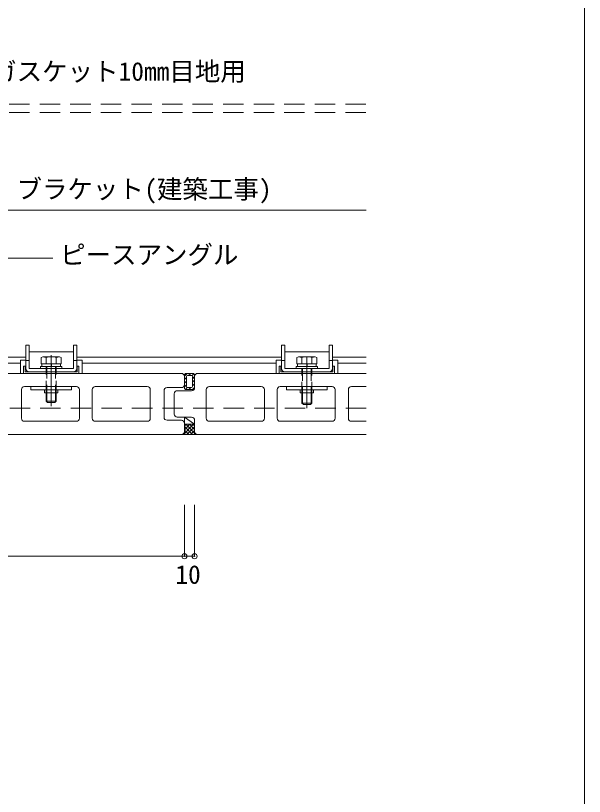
# Model space of a CAD drawing. Units: millimetres, scale not verified. Extents: x -1943 to 2018, y -1427 to 1381.
# Drawn here: x 1459 to 2018, y -23 to 743 of the extents above; entities that cross this region are included whole.
import ezdxf
from ezdxf.enums import TextEntityAlignment as Align

# ---------------------------------------------------------------- set-up
doc = ezdxf.new("R2010")
doc.units = ezdxf.units.MM
doc.header["$LTSCALE"] = 10
doc.header["$PDMODE"] = 32
doc.header["$PDSIZE"] = 5
for name, pattern in [('CHAIN1', [8, 5, -1, 1, -1]), ('DASHED1', [1.8, 1.2, -0.6]), ('DASHED2', [3, 2, -1])]:
    doc.linetypes.add(name, pattern=pattern)
doc.layers.add('0-B_図面情報', color=7, linetype='Continuous', lineweight=18)
doc.layers.add('A-0', color=6, linetype='Continuous', lineweight=18)
doc.styles.add('ＭＳ ゴシック', font='')
doc.styles.get('ＭＳ ゴシック').set_extended_font_data('MS Gothic')

msp = doc.modelspace()

# ---------------------------------------------------------------- linework, layer by layer
at = {"layer": '0-B_図面情報', "color": 3, "linetype": 'DASHED2'}
for p, q in [((823.06, 655.9), (1803.57, 655.9)), ((823.06, 647.9), (1803.57, 647.9)), ((1803.57, 357.9), (823.06, 357.9))]:
    msp.add_line(p, q, dxfattribs=at)
at = {"layer": '0-B_図面情報', "color": 3}
for p, q in [((823.06, 551.9), (1803.57, 551.9)), ((1469.3, 407.9), (1170.55, 407.9)), ((1720.3, 407.9), (1519.3, 407.9)), ((1803.57, 407.9), (1770.3, 407.9)), ((1464.05, 401.9), (1175.8, 401.9)), ((1715.05, 401.9), (1524.55, 401.9)), ((1803.57, 401.9), (1775.55, 401.9))]:
    msp.add_line(p, q, dxfattribs=at)
at = {"layer": '0-B_図面情報'}
for p, q in [((1496.01, 504.83), (1442.89, 504.83)), ((1625.05, 389.28), (1627.68, 391.9)), ((1633.05, 391.9), (1627.05, 391.9)), ((1629.21, 389.9), (1631.21, 391.9)), ((1632.59, 389.75), (1634.31, 391.46)), ((1625.05, 377.9), (1625.05, 389.9)), ((1625.05, 385.74), (1627.05, 387.74)), ((1625.05, 382.21), (1627.05, 384.21)), ((1627.05, 378.9), (1627.05, 388.9)), ((1628.05, 389.9), (1632.05, 389.9)), ((1633.05, 378.9), (1633.05, 388.9)), ((1633.05, 386.67), (1635.05, 388.67)), ((1633.05, 383.14), (1635.05, 385.14)), ((1635.05, 389.9), (1635.05, 377.9)), ((1625.05, 378.67), (1627.05, 380.67)), ((1626.08, 376.16), (1627.84, 377.93)), ((1633.05, 375.9), (1627.05, 375.9)), ((1632.05, 377.9), (1628.05, 377.9)), ((1629.36, 375.9), (1631.36, 377.9)), ((1632.89, 375.9), (1635.05, 378.07)), ((1633.05, 379.6), (1635.05, 381.6)), ((1632.05, 348.9), (1625.06, 348.9)), ((1625.06, 348.9), (1635.05, 341.9)), ((1625.06, 341.9), (1625.06, 348.9)), ((1635.05, 345.9), (1635.05, 342.9)), ((1625.06, 341.9), (1635.05, 341.9)), ((1623.05, 331.9), (1637.05, 331.9)), ((1625.06, 212.48), (1625.06, 262.91)), ((1635.05, 212.48), (1635.05, 262.91)), ((1035.05, 212.48), (1625.06, 212.48)), ((1625.06, 212.48), (1635.05, 212.48))]:
    msp.add_line(p, q, dxfattribs=at)
at = {"layer": '0-B_図面情報', "color": 2}
for p, q in [((1469.3, 396.7), (1469.3, 419.5)), ((1472.5, 419.5), (1469.3, 419.5)), ((1472.5, 419.5), (1472.5, 396.7)), ((1516.1, 419.5), (1516.1, 396.7)), ((1519.3, 419.5), (1516.1, 419.5)), ((1519.3, 396.7), (1519.3, 419.5)), ((1720.3, 396.7), (1720.3, 419.5)), ((1723.5, 419.5), (1720.3, 419.5)), ((1723.5, 419.5), (1723.5, 396.7)), ((1767.1, 419.5), (1767.1, 396.7)), ((1770.3, 419.5), (1767.1, 419.5)), ((1770.3, 396.7), (1770.3, 419.5)), ((1472.5, 412.9), (1516.1, 412.9)), ((1489.4, 407.38), (1486.06, 408.2)), ((1486.06, 408.2), (1502.55, 408.2)), ((1489.4, 407.38), (1489.4, 401.2)), ((1499.21, 407.38), (1502.55, 408.2)), ((1499.21, 407.38), (1499.21, 401.2)), ((1502.55, 408.2), (1504.12, 407.3)), ((1504.12, 407.3), (1504.12, 401.2)), ((1723.5, 412.9), (1767.1, 412.9)), ((1740.4, 407.38), (1737.06, 408.2)), ((1737.06, 408.2), (1753.55, 408.2)), ((1740.4, 407.38), (1740.4, 401.2)), ((1750.21, 407.38), (1753.55, 408.2)), ((1750.21, 407.38), (1750.21, 401.2)), ((1753.55, 408.2), (1755.12, 407.3)), ((1755.12, 407.3), (1755.12, 401.2)), ((1464.05, 404.9), (1464.05, 391.9)), ((1464.05, 404.9), (1469.3, 404.9)), ((1467.2, 398.9), (1467.2, 391.9)), ((1467.2, 398.9), (1468.8, 398.9)), ((1468.8, 398.9), (1468.8, 393.5)), ((1472.5, 404.5), (1469.3, 404.5)), ((1483.81, 398.7), (1483.81, 396.7)), ((1483.81, 398.7), (1504.8, 398.7)), ((1484.49, 401.2), (1504.12, 401.2)), ((1485.11, 401.2), (1485.11, 398.7)), ((1485.11, 401.2), (1503.5, 401.2)), ((1494.1, 401.2), (1494.1, 398.7)), ((1494.5, 401.2), (1494.5, 398.7)), ((1503.5, 401.2), (1503.5, 398.7)), ((1504.8, 398.7), (1504.8, 396.7)), ((1519.3, 404.5), (1516.1, 404.5)), ((1519.3, 404.9), (1524.55, 404.9)), ((1519.8, 398.9), (1519.8, 393.5)), ((1519.8, 398.9), (1521.4, 398.9)), ((1521.4, 398.9), (1521.4, 391.9)), ((1524.55, 404.9), (1524.55, 391.9)), ((1715.05, 404.9), (1715.05, 391.9)), ((1715.05, 404.9), (1720.3, 404.9)), ((1718.2, 398.9), (1718.2, 391.9)), ((1718.2, 398.9), (1719.8, 398.9)), ((1719.8, 398.9), (1719.8, 393.5)), ((1723.5, 404.5), (1720.3, 404.5)), ((1734.81, 398.7), (1734.81, 396.7)), ((1734.81, 398.7), (1755.8, 398.7)), ((1735.49, 401.2), (1755.12, 401.2)), ((1736.1, 401.2), (1736.1, 398.7)), ((1736.1, 401.2), (1754.5, 401.2)), ((1745.1, 401.2), (1745.1, 398.7)), ((1745.5, 401.2), (1745.5, 398.7)), ((1754.5, 401.2), (1754.5, 398.7)), ((1755.8, 398.7), (1755.8, 396.7)), ((1770.3, 404.5), (1767.1, 404.5)), ((1770.3, 404.9), (1775.55, 404.9)), ((1770.8, 398.9), (1770.8, 393.5)), ((1770.8, 398.9), (1772.4, 398.9)), ((1772.4, 398.9), (1772.4, 391.9)), ((1775.55, 404.9), (1775.55, 391.9)), ((1464.05, 391.9), (1524.55, 391.9)), ((1467.2, 391.9), (1521.4, 391.9)), ((1468.8, 393.5), (1519.8, 393.5)), ((1516.1, 396.7), (1472.5, 396.7)), ((1472.5, 393.5), (1516.1, 393.5)), ((1483.81, 396.7), (1504.8, 396.7)), ((1635.06, 389.9), (1637.05, 391.9)), ((1803.57, 391.9), (1637.05, 391.9)), ((1715.05, 391.9), (1775.55, 391.9)), ((1718.2, 391.9), (1772.4, 391.9)), ((1719.8, 393.5), (1770.8, 393.5)), ((1767.1, 396.7), (1723.5, 396.7)), ((1723.5, 393.5), (1767.1, 393.5)), ((1734.81, 396.7), (1755.8, 396.7)), ((1635.06, 377.9), (1635.06, 389.9)), ((1465.05, 375.9), (1465.05, 347.9)), ((1468.06, 378.9), (1519.05, 378.9)), ((1474.3, 378.9), (1474.3, 375.7)), ((1514.3, 378.9), (1474.3, 378.9)), ((1514.3, 375.7), (1474.3, 375.7)), ((1487.8, 375.7), (1487.8, 372.7)), ((1500.8, 375.7), (1500.8, 372.7)), ((1514.3, 378.9), (1514.3, 375.7)), ((1522.05, 347.9), (1522.05, 375.9)), ((1534.55, 375.9), (1534.55, 347.9)), ((1537.56, 378.9), (1588.55, 378.9)), ((1591.55, 347.9), (1591.55, 375.9)), ((1622.05, 377.9), (1608.05, 377.9)), ((1646.55, 375.9), (1646.55, 347.9)), ((1649.55, 378.9), (1700.55, 378.9)), ((1703.55, 347.9), (1703.55, 375.9)), ((1716.05, 375.9), (1716.05, 347.9)), ((1719.06, 378.9), (1770.05, 378.9)), ((1725.3, 378.9), (1725.3, 375.7)), ((1765.3, 378.9), (1725.3, 378.9)), ((1765.3, 375.7), (1725.3, 375.7)), ((1738.8, 375.7), (1738.8, 372.7)), ((1751.8, 375.7), (1751.8, 372.7)), ((1765.3, 378.9), (1765.3, 375.7)), ((1773.05, 347.9), (1773.05, 375.9)), ((1786.05, 375.9), (1786.05, 347.9)), ((1789.06, 378.9), (1803.57, 378.9)), ((1500.8, 372.7), (1487.8, 372.7)), ((1489.3, 364.71), (1489.3, 372.7)), ((1490, 372.7), (1490, 364.01)), ((1498.6, 372.7), (1498.6, 364.01)), ((1499.3, 364.71), (1499.3, 372.7)), ((1605.05, 348.9), (1605.05, 374.9)), ((1615.05, 351.9), (1615.05, 371.9)), ((1632.06, 374.9), (1618.05, 374.9)), ((1751.8, 372.7), (1738.8, 372.7)), ((1740.3, 362.71), (1740.3, 372.7)), ((1741, 372.7), (1741, 362.01)), ((1749.6, 372.7), (1749.6, 362.01)), ((1750.3, 362.71), (1750.3, 372.7)), ((1489.3, 364.71), (1499.3, 364.71)), ((1490.8, 363.21), (1489.3, 364.71)), ((1490.8, 363.21), (1497.8, 363.21)), ((1497.8, 363.21), (1499.3, 364.71)), ((1740.3, 362.71), (1750.3, 362.71)), ((1741.8, 361.21), (1740.3, 362.71)), ((1741.8, 361.21), (1748.8, 361.21)), ((1748.8, 361.21), (1750.3, 362.71)), ((1468.06, 344.9), (1519.05, 344.9)), ((1537.56, 344.9), (1588.55, 344.9)), ((1608.05, 345.9), (1622.05, 345.9)), ((1632.05, 348.9), (1618.05, 348.9)), ((1635.05, 345.9), (1635.05, 333.9)), ((1649.55, 344.9), (1700.55, 344.9)), ((1719.06, 344.9), (1770.05, 344.9)), ((1789.06, 344.9), (1803.57, 344.9)), ((1625.05, 333.9), (1625.05, 342.9)), ((1037.05, 331.9), (1623.05, 331.9)), ((1623.05, 331.9), (1037.05, 331.9)), ((1623.05, 331.9), (1625.05, 333.9)), ((1635.05, 333.9), (1637.05, 331.9)), ((1637.05, 331.9), (1803.57, 331.9))]:
    msp.add_line(p, q, dxfattribs=at)
at = {"layer": '0-B_図面情報', "color": 2, "linetype": 'CHAIN1'}
for p, q in [((1494.3, 359.71), (1494.3, 414.96)), ((1745.3, 357.71), (1745.3, 414.96))]:
    msp.add_line(p, q, dxfattribs=at)
at = {"layer": '0-B_図面情報', "color": 2, "linetype": 'DASHED1'}
for p, q in [((1489.3, 372.7), (1489.3, 398.7)), ((1490, 398.7), (1490, 372.7)), ((1498.6, 398.7), (1498.6, 372.7)), ((1499.3, 372.7), (1499.3, 398.7)), ((1740.3, 371.7), (1740.3, 396.7)), ((1741, 396.7), (1741, 371.7)), ((1749.6, 396.7), (1749.6, 371.7)), ((1750.3, 371.7), (1750.3, 396.7))]:
    msp.add_line(p, q, dxfattribs=at)
at = {"layer": '0-B_図面情報', "color": 4}
for p, q in [((1634.01, 341.9), (1624.01, 331.9)), ((1626.94, 341.9), (1625.05, 340.02)), ((1630.47, 341.9), (1625.05, 336.49)), ((1632.9, 331.9), (1625.05, 339.75)), ((1636.43, 331.9), (1626.43, 341.9)), ((1635.05, 339.41), (1627.54, 331.9)), ((1635.05, 336.82), (1629.97, 341.9)), ((1635.05, 340.36), (1633.51, 341.9)), ((1625.83, 331.9), (1624.44, 333.29)), ((1629.36, 331.9), (1625.05, 336.21)), ((1635.05, 335.88), (1631.08, 331.9)), ((1635.83, 333.12), (1634.61, 331.9))]:
    msp.add_line(p, q, dxfattribs=at)
at = {"layer": '0-B_図面情報', "color": 2}
for points in [[(1486.06, 408.2), (1484.49, 407.3), (1484.49, 401.2)], [(1737.06, 408.2), (1735.49, 407.3), (1735.49, 401.2)], [(1625.05, 380.9), (1625.05, 389.9), (1623.05, 391.9), (1037.05, 391.9)]]:
    msp.add_lwpolyline(points, dxfattribs=at)
at = {"layer": '0-B_図面情報'}
for points in [[(1623.05, 331.9), (1625.05, 333.9), (1625.06, 342.87)], [(1635.05, 342.9), (1635.05, 333.9), (1637.05, 331.9)]]:
    msp.add_lwpolyline(points, dxfattribs=at)
at = {"layer": '0-B_図面情報', "color": 2}
for centre, radius, start, end in [((1494.3, 393.21), 15, 70.90288, 109.09647), ((1745.3, 393.21), 15, 70.90288, 109.09647), ((1472.5, 396.7), 3.2, 180, 270), ((1516.1, 396.7), 3.2, 270, 0), ((1723.5, 396.7), 3.2, 180, 270), ((1767.1, 396.7), 3.2, 270, 0), ((1468.06, 375.9), 3, 90, 180), ((1519.05, 375.9), 3, 0, 90), ((1537.56, 375.9), 3, 90, 180), ((1588.55, 375.9), 3, 0, 90), ((1608.05, 374.9), 3, 90, 180), ((1622.05, 380.9), 3, 270, 0), ((1632.06, 377.9), 3, 270, 0), ((1649.55, 375.9), 3, 90, 180), ((1700.55, 375.9), 3, 0, 90), ((1719.06, 375.9), 3, 90, 180), ((1770.05, 375.9), 3, 0, 90), ((1789.06, 375.9), 3, 90, 180), ((1618.05, 371.9), 3, 90, 180), ((1468.06, 347.9), 3, 180, 270), ((1519.05, 347.9), 3, 270, 0), ((1537.56, 347.9), 3, 180, 270), ((1588.55, 347.9), 3, 270, 0), ((1608.05, 348.9), 3, 180, 270), ((1618.05, 351.9), 3, 180, 270), ((1622.05, 342.9), 3, 0, 90), ((1632.05, 345.9), 3, 0, 90), ((1649.55, 347.9), 3, 180, 270), ((1700.55, 347.9), 3, 270, 0), ((1719.06, 347.9), 3, 180, 270), ((1770.05, 347.9), 3, 270, 0), ((1789.06, 347.9), 3, 180, 270)]:
    msp.add_arc(centre, radius, start, end, dxfattribs=at)
at = {"layer": '0-B_図面情報'}
for centre, radius, start, end in [((1627.05, 389.9), 2, 90, 180), ((1633.05, 389.9), 2, 0, 90), ((1628.05, 388.9), 1, 90, 180), ((1632.05, 388.9), 1, 0, 90), ((1627.05, 377.9), 2, 180, 270), ((1628.05, 378.9), 1, 180, 270), ((1632.05, 378.9), 1, 270, 0), ((1633.05, 377.9), 2, 270, 0), ((1632.05, 345.9), 3, 0, 90)]:
    msp.add_arc(centre, radius, start, end, dxfattribs=at)
for p in [(1625.06, 212.48), (1635.05, 212.48)]:
    msp.add_point(p, dxfattribs=at)
at = {"layer": 'A-0'}
msp.add_line((2017.72, 1380.88), (2017.72, -1427.04), dxfattribs=at)

# ---------------------------------------------------------------- texts
at = {"layer": '0-B_図面情報', "style": 'ＭＳ ゴシック'}
for s, p in [('専用ガスケット10mm目地用', (1385.4, 673.42)), ('ブラケット', (1460.24, 558.02)), ('(建築工事)', (1585.65, 557.88)), ('ピースアングル', (1503.05, 493.59)), ('10', (1616.18, 179.9))]:
    msp.add_text(s, height=18.33, dxfattribs=at).set_placement(p, align=Align.BOTTOM_LEFT)

doc.saveas('drawing.dxf')
